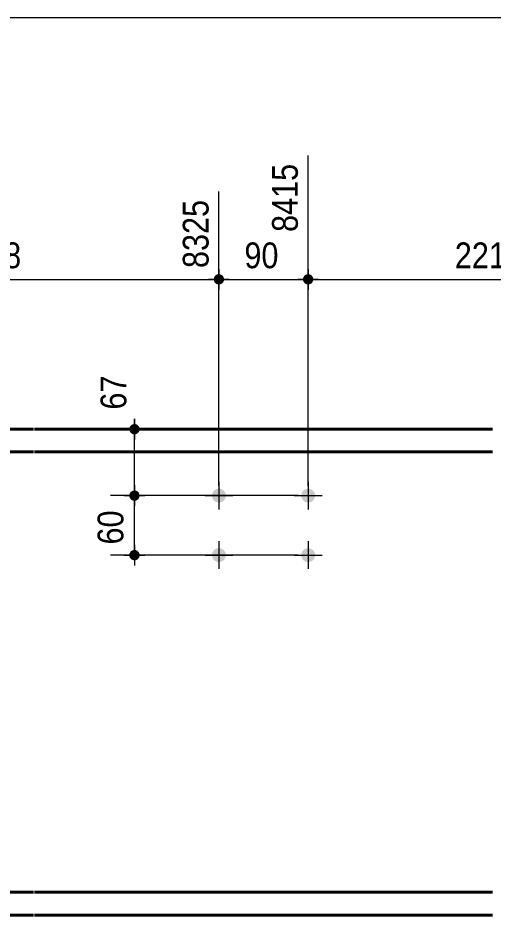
# Model space of a CAD drawing. Header units: millimetres. Extents: x 2 to 584, y 5 to 405.
# Drawn here: x 374.6 to 422.5, y 314.5 to 405 of the extents above; entities that cross this region are included whole.
import ezdxf

# ---------------------------------------------------------------- set-up
doc = ezdxf.new("R2010")
doc.units = ezdxf.units.MM
for name, color, linetype, lineweight in [('Boulon', 7, 'Continuous', 0), ('Cotation', 7, 'Continuous', 0), ('Feuille dessin', 5, 'Continuous', 0), ('Piece', 2, 'Continuous', 0)]:
    doc.layers.add(name, color=color, linetype=linetype, lineweight=lineweight)
doc.styles.add('ARIAL', font='ARIAL.TTF')

# ---------------------------------------------------------------- blocks, each defined once
blk = doc.blocks.new('*A6')
at = {"layer": 'Boulon'}
for points in [[(395.547, 356.792), (395.544, 356.757), (395.54, 356.723), (395.534, 356.689), (395.526, 356.656), (395.517, 356.623), (395.507, 356.59), (395.494, 356.558), (395.48, 356.527), (395.465, 356.496), (395.448, 356.466), (395.429, 356.437), (395.41, 356.409), (395.389, 356.382), (395.366, 356.356), (395.342, 356.331), (395.318, 356.307), (395.292, 356.285), (395.264, 356.264), (395.236, 356.244), (395.207, 356.225), (395.177, 356.209), (395.147, 356.193), (395.115, 356.179), (395.083, 356.167), (395.051, 356.156), (395.018, 356.147), (394.984, 356.139), (394.95, 356.133), (394.916, 356.129), (394.882, 356.127), (394.847, 356.126), (394.813, 356.127), (394.779, 356.129), (394.745, 356.133), (394.711, 356.139), (394.677, 356.147), (394.644, 356.156), (394.612, 356.167), (394.58, 356.179), (394.548, 356.193), (394.517, 356.209), (394.488, 356.225), (394.459, 356.244), (394.43, 356.264), (394.403, 356.285), (394.377, 356.307), (394.352, 356.331), (394.329, 356.356), (394.306, 356.382), (394.285, 356.409), (394.265, 356.437), (394.247, 356.466), (394.23, 356.496), (394.215, 356.527), (394.201, 356.558), (394.188, 356.59), (394.178, 356.623), (394.168, 356.656), (394.161, 356.689), (394.155, 356.723), (394.151, 356.757), (394.148, 356.792), (394.147, 356.826), (394.148, 356.86), (394.151, 356.894), (394.155, 356.929), (394.161, 356.962), (394.168, 356.996), (394.178, 357.029), (394.188, 357.062), (394.201, 357.094), (394.215, 357.125), (394.23, 357.156), (394.247, 357.186), (394.265, 357.215), (394.285, 357.243), (394.306, 357.27), (394.329, 357.296), (394.352, 357.321), (394.377, 357.345), (394.403, 357.367), (394.43, 357.388), (394.459, 357.408), (394.488, 357.426), (394.517, 357.443), (394.548, 357.459), (394.58, 357.473), (394.612, 357.485), (394.644, 357.496), (394.677, 357.505), (394.711, 357.512), (394.745, 357.518), (394.779, 357.522), (394.813, 357.525), (394.847, 357.526), (394.882, 357.525), (394.916, 357.522), (394.95, 357.518), (394.984, 357.512), (395.018, 357.505), (395.051, 357.496), (395.083, 357.485), (395.115, 357.473), (395.147, 357.459), (395.177, 357.443), (395.207, 357.426), (395.236, 357.408), (395.264, 357.388), (395.292, 357.367), (395.318, 357.345), (395.342, 357.321), (395.366, 357.296), (395.389, 357.27), (395.41, 357.243), (395.429, 357.215), (395.448, 357.186), (395.465, 357.156), (395.48, 357.125), (395.494, 357.094), (395.507, 357.062), (395.517, 357.029), (395.526, 356.996), (395.534, 356.962), (395.54, 356.929), (395.544, 356.894), (395.547, 356.86), (395.547, 356.826)], [(395.547, 350.792), (395.544, 350.757), (395.54, 350.723), (395.534, 350.689), (395.526, 350.656), (395.517, 350.623), (395.507, 350.59), (395.494, 350.558), (395.48, 350.527), (395.465, 350.496), (395.448, 350.466), (395.429, 350.437), (395.41, 350.409), (395.389, 350.382), (395.366, 350.356), (395.342, 350.331), (395.318, 350.307), (395.292, 350.285), (395.264, 350.264), (395.236, 350.244), (395.207, 350.225), (395.177, 350.209), (395.147, 350.193), (395.115, 350.179), (395.083, 350.167), (395.051, 350.156), (395.018, 350.147), (394.984, 350.139), (394.95, 350.133), (394.916, 350.129), (394.882, 350.127), (394.847, 350.126), (394.813, 350.127), (394.779, 350.129), (394.745, 350.133), (394.711, 350.139), (394.677, 350.147), (394.644, 350.156), (394.612, 350.167), (394.58, 350.179), (394.548, 350.193), (394.517, 350.209), (394.488, 350.225), (394.459, 350.244), (394.43, 350.264), (394.403, 350.285), (394.377, 350.307), (394.352, 350.331), (394.329, 350.356), (394.306, 350.382), (394.285, 350.409), (394.265, 350.437), (394.247, 350.466), (394.23, 350.496), (394.215, 350.527), (394.201, 350.558), (394.188, 350.59), (394.178, 350.623), (394.168, 350.656), (394.161, 350.689), (394.155, 350.723), (394.151, 350.757), (394.148, 350.792), (394.147, 350.826), (394.148, 350.86), (394.151, 350.894), (394.155, 350.929), (394.161, 350.962), (394.168, 350.996), (394.178, 351.029), (394.188, 351.062), (394.201, 351.094), (394.215, 351.125), (394.23, 351.156), (394.247, 351.186), (394.265, 351.215), (394.285, 351.243), (394.306, 351.27), (394.329, 351.296), (394.352, 351.321), (394.377, 351.345), (394.403, 351.367), (394.43, 351.388), (394.459, 351.408), (394.488, 351.426), (394.517, 351.443), (394.548, 351.459), (394.58, 351.473), (394.612, 351.485), (394.644, 351.496), (394.677, 351.505), (394.711, 351.512), (394.745, 351.518), (394.779, 351.522), (394.813, 351.525), (394.847, 351.526), (394.882, 351.525), (394.916, 351.522), (394.95, 351.518), (394.984, 351.512), (395.018, 351.505), (395.051, 351.496), (395.083, 351.485), (395.115, 351.473), (395.147, 351.459), (395.177, 351.443), (395.207, 351.426), (395.236, 351.408), (395.264, 351.388), (395.292, 351.367), (395.318, 351.345), (395.342, 351.321), (395.366, 351.296), (395.389, 351.27), (395.41, 351.243), (395.429, 351.215), (395.448, 351.186), (395.465, 351.156), (395.48, 351.125), (395.494, 351.094), (395.507, 351.062), (395.517, 351.029), (395.526, 350.996), (395.534, 350.962), (395.54, 350.929), (395.544, 350.894), (395.547, 350.86), (395.547, 350.826)]]:
    blk.add_hatch(color=256, dxfattribs=at).paths.add_polyline_path(points, flags=17)
at = {"layer": 'Boulon', "linetype": 'Continuous', "lineweight": 0}
for p, q in [((394.847, 358.226), (394.847, 355.426)), ((393.447, 356.826), (396.247, 356.826)), ((394.847, 352.226), (394.847, 349.426)), ((393.447, 350.826), (396.247, 350.826))]:
    blk.add_line(p, q, dxfattribs=at)
blk = doc.blocks.new('*A7')
at = {"layer": 'Boulon'}
for points in [[(404.547, 356.792), (404.544, 356.757), (404.54, 356.723), (404.534, 356.689), (404.526, 356.656), (404.517, 356.623), (404.507, 356.59), (404.494, 356.558), (404.48, 356.527), (404.465, 356.496), (404.448, 356.466), (404.429, 356.437), (404.41, 356.409), (404.389, 356.382), (404.366, 356.356), (404.342, 356.331), (404.318, 356.307), (404.292, 356.285), (404.264, 356.264), (404.236, 356.244), (404.207, 356.225), (404.177, 356.209), (404.147, 356.193), (404.115, 356.179), (404.083, 356.167), (404.051, 356.156), (404.018, 356.147), (403.984, 356.139), (403.95, 356.133), (403.916, 356.129), (403.882, 356.127), (403.847, 356.126), (403.813, 356.127), (403.779, 356.129), (403.745, 356.133), (403.711, 356.139), (403.677, 356.147), (403.644, 356.156), (403.612, 356.167), (403.58, 356.179), (403.548, 356.193), (403.517, 356.209), (403.488, 356.225), (403.459, 356.244), (403.43, 356.264), (403.403, 356.285), (403.377, 356.307), (403.352, 356.331), (403.329, 356.356), (403.306, 356.382), (403.285, 356.409), (403.265, 356.437), (403.247, 356.466), (403.23, 356.496), (403.215, 356.527), (403.201, 356.558), (403.188, 356.59), (403.178, 356.623), (403.168, 356.656), (403.161, 356.689), (403.155, 356.723), (403.151, 356.757), (403.148, 356.792), (403.147, 356.826), (403.148, 356.86), (403.151, 356.894), (403.155, 356.929), (403.161, 356.962), (403.168, 356.996), (403.178, 357.029), (403.188, 357.062), (403.201, 357.094), (403.215, 357.125), (403.23, 357.156), (403.247, 357.186), (403.265, 357.215), (403.285, 357.243), (403.306, 357.27), (403.329, 357.296), (403.352, 357.321), (403.377, 357.345), (403.403, 357.367), (403.43, 357.388), (403.459, 357.408), (403.488, 357.426), (403.517, 357.443), (403.548, 357.459), (403.58, 357.473), (403.612, 357.485), (403.644, 357.496), (403.677, 357.505), (403.711, 357.512), (403.745, 357.518), (403.779, 357.522), (403.813, 357.525), (403.847, 357.526), (403.882, 357.525), (403.916, 357.522), (403.95, 357.518), (403.984, 357.512), (404.018, 357.505), (404.051, 357.496), (404.083, 357.485), (404.115, 357.473), (404.147, 357.459), (404.177, 357.443), (404.207, 357.426), (404.236, 357.408), (404.264, 357.388), (404.292, 357.367), (404.318, 357.345), (404.342, 357.321), (404.366, 357.296), (404.389, 357.27), (404.41, 357.243), (404.429, 357.215), (404.448, 357.186), (404.465, 357.156), (404.48, 357.125), (404.494, 357.094), (404.507, 357.062), (404.517, 357.029), (404.526, 356.996), (404.534, 356.962), (404.54, 356.929), (404.544, 356.894), (404.547, 356.86), (404.547, 356.826)], [(404.547, 350.792), (404.544, 350.757), (404.54, 350.723), (404.534, 350.689), (404.526, 350.656), (404.517, 350.623), (404.507, 350.59), (404.494, 350.558), (404.48, 350.527), (404.465, 350.496), (404.448, 350.466), (404.429, 350.437), (404.41, 350.409), (404.389, 350.382), (404.366, 350.356), (404.342, 350.331), (404.318, 350.307), (404.292, 350.285), (404.264, 350.264), (404.236, 350.244), (404.207, 350.225), (404.177, 350.209), (404.147, 350.193), (404.115, 350.179), (404.083, 350.167), (404.051, 350.156), (404.018, 350.147), (403.984, 350.139), (403.95, 350.133), (403.916, 350.129), (403.882, 350.127), (403.847, 350.126), (403.813, 350.127), (403.779, 350.129), (403.745, 350.133), (403.711, 350.139), (403.677, 350.147), (403.644, 350.156), (403.612, 350.167), (403.58, 350.179), (403.548, 350.193), (403.517, 350.209), (403.488, 350.225), (403.459, 350.244), (403.43, 350.264), (403.403, 350.285), (403.377, 350.307), (403.352, 350.331), (403.329, 350.356), (403.306, 350.382), (403.285, 350.409), (403.265, 350.437), (403.247, 350.466), (403.23, 350.496), (403.215, 350.527), (403.201, 350.558), (403.188, 350.59), (403.178, 350.623), (403.168, 350.656), (403.161, 350.689), (403.155, 350.723), (403.151, 350.757), (403.148, 350.792), (403.147, 350.826), (403.148, 350.86), (403.151, 350.894), (403.155, 350.929), (403.161, 350.962), (403.168, 350.996), (403.178, 351.029), (403.188, 351.062), (403.201, 351.094), (403.215, 351.125), (403.23, 351.156), (403.247, 351.186), (403.265, 351.215), (403.285, 351.243), (403.306, 351.27), (403.329, 351.296), (403.352, 351.321), (403.377, 351.345), (403.403, 351.367), (403.43, 351.388), (403.459, 351.408), (403.488, 351.426), (403.517, 351.443), (403.548, 351.459), (403.58, 351.473), (403.612, 351.485), (403.644, 351.496), (403.677, 351.505), (403.711, 351.512), (403.745, 351.518), (403.779, 351.522), (403.813, 351.525), (403.847, 351.526), (403.882, 351.525), (403.916, 351.522), (403.95, 351.518), (403.984, 351.512), (404.018, 351.505), (404.051, 351.496), (404.083, 351.485), (404.115, 351.473), (404.147, 351.459), (404.177, 351.443), (404.207, 351.426), (404.236, 351.408), (404.264, 351.388), (404.292, 351.367), (404.318, 351.345), (404.342, 351.321), (404.366, 351.296), (404.389, 351.27), (404.41, 351.243), (404.429, 351.215), (404.448, 351.186), (404.465, 351.156), (404.48, 351.125), (404.494, 351.094), (404.507, 351.062), (404.517, 351.029), (404.526, 350.996), (404.534, 350.962), (404.54, 350.929), (404.544, 350.894), (404.547, 350.86), (404.547, 350.826)]]:
    blk.add_hatch(color=256, dxfattribs=at).paths.add_polyline_path(points, flags=17)
at = {"layer": 'Boulon', "linetype": 'Continuous', "lineweight": 0}
for p, q in [((403.847, 358.226), (403.847, 355.426)), ((402.447, 356.826), (405.247, 356.826)), ((403.847, 352.226), (403.847, 349.426)), ((402.447, 350.826), (405.247, 350.826))]:
    blk.add_line(p, q, dxfattribs=at)
blk = doc.blocks.new('*A19')
at = {"layer": 'Piece', "color": 2, "linetype": 'Continuous', "lineweight": 40}
for p, q in [((322.750487, 363.525811), (376.150487, 363.525811)), ((376.250487, 363.525811), (422.444418, 363.525811)), ((376.150487, 361.225811), (322.750487, 361.225811)), ((422.444418, 361.225811), (376.250487, 361.225811)), ((376.150487, 316.825811), (322.750487, 316.825811)), ((422.444418, 316.825811), (376.250487, 316.825811)), ((322.750487, 314.525811), (376.150487, 314.525811)), ((376.250487, 314.525811), (422.444418, 314.525811))]:
    blk.add_line(p, q, dxfattribs=at)
blk = doc.blocks.new('*A63')
at = {"layer": 'Feuille dessin', "linetype": 'Continuous', "lineweight": 0}
blk.add_line((579, 405), (5, 405), dxfattribs=at)
blk = doc.blocks.new('*A73')
at = {"layer": 'Cotation'}
for points in [[(348.925, 378.119), (348.9, 378.12), (348.874, 378.124), (348.849, 378.128), (348.824, 378.133), (348.8, 378.14), (348.775, 378.148), (348.751, 378.157), (348.728, 378.168), (348.705, 378.179), (348.683, 378.192), (348.662, 378.206), (348.641, 378.22), (348.621, 378.236), (348.601, 378.253), (348.583, 378.27), (348.565, 378.289), (348.549, 378.308), (348.533, 378.328), (348.518, 378.349), (348.504, 378.371), (348.492, 378.393), (348.48, 378.416), (348.47, 378.439), (348.461, 378.463), (348.453, 378.487), (348.446, 378.512), (348.44, 378.536), (348.436, 378.562), (348.433, 378.587), (348.431, 378.612), (348.43, 378.638), (348.431, 378.663), (348.433, 378.689), (348.436, 378.714), (348.44, 378.739), (348.446, 378.764), (348.453, 378.789), (348.461, 378.813), (348.47, 378.837), (348.48, 378.86), (348.492, 378.883), (348.504, 378.905), (348.518, 378.927), (348.533, 378.948), (348.549, 378.968), (348.565, 378.987), (348.583, 379.006), (348.601, 379.023), (348.621, 379.04), (348.641, 379.056), (348.662, 379.07), (348.683, 379.084), (348.705, 379.097), (348.728, 379.108), (348.751, 379.118), (348.775, 379.128), (348.8, 379.136), (348.824, 379.142), (348.849, 379.148), (348.874, 379.152), (348.9, 379.155), (348.925, 379.157), (348.95, 379.158), (348.976, 379.157), (349.001, 379.155), (349.027, 379.152), (349.052, 379.148), (349.077, 379.142), (349.101, 379.136), (349.126, 379.128), (349.149, 379.118), (349.173, 379.108), (349.196, 379.097), (349.218, 379.084), (349.239, 379.07), (349.26, 379.056), (349.28, 379.04), (349.3, 379.023), (349.318, 379.006), (349.336, 378.987), (349.352, 378.968), (349.368, 378.948), (349.383, 378.927), (349.397, 378.905), (349.409, 378.883), (349.421, 378.86), (349.431, 378.837), (349.44, 378.813), (349.448, 378.789), (349.455, 378.764), (349.46, 378.739), (349.465, 378.714), (349.468, 378.689), (349.47, 378.663), (349.47, 378.638), (349.47, 378.612), (349.468, 378.587), (349.465, 378.562), (349.46, 378.536), (349.455, 378.512), (349.448, 378.487), (349.44, 378.463), (349.431, 378.439), (349.421, 378.416), (349.409, 378.393), (349.397, 378.371), (349.383, 378.349), (349.368, 378.328), (349.352, 378.308), (349.336, 378.289), (349.318, 378.27), (349.3, 378.253), (349.28, 378.236), (349.26, 378.22), (349.239, 378.206), (349.218, 378.192), (349.196, 378.179), (349.173, 378.168), (349.149, 378.157), (349.126, 378.148), (349.101, 378.14), (349.077, 378.133), (349.052, 378.128), (349.027, 378.124), (349.001, 378.12), (348.976, 378.119), (348.95, 378.118)], [(394.822, 378.119), (394.796, 378.12), (394.771, 378.124), (394.746, 378.128), (394.721, 378.133), (394.697, 378.14), (394.672, 378.148), (394.648, 378.157), (394.625, 378.168), (394.602, 378.179), (394.58, 378.192), (394.559, 378.206), (394.538, 378.22), (394.518, 378.236), (394.498, 378.253), (394.48, 378.27), (394.462, 378.289), (394.445, 378.308), (394.43, 378.328), (394.415, 378.349), (394.401, 378.371), (394.389, 378.393), (394.377, 378.416), (394.367, 378.439), (394.358, 378.463), (394.35, 378.487), (394.343, 378.512), (394.337, 378.536), (394.333, 378.562), (394.33, 378.587), (394.328, 378.612), (394.327, 378.638), (394.328, 378.663), (394.33, 378.689), (394.333, 378.714), (394.337, 378.739), (394.343, 378.764), (394.35, 378.789), (394.358, 378.813), (394.367, 378.837), (394.377, 378.86), (394.389, 378.883), (394.401, 378.905), (394.415, 378.927), (394.43, 378.948), (394.445, 378.968), (394.462, 378.987), (394.48, 379.006), (394.498, 379.023), (394.518, 379.04), (394.538, 379.056), (394.559, 379.07), (394.58, 379.084), (394.602, 379.097), (394.625, 379.108), (394.648, 379.118), (394.672, 379.128), (394.697, 379.136), (394.721, 379.142), (394.746, 379.148), (394.771, 379.152), (394.796, 379.155), (394.822, 379.157), (394.847, 379.158), (394.873, 379.157), (394.898, 379.155), (394.924, 379.152), (394.949, 379.148), (394.974, 379.142), (394.998, 379.136), (395.023, 379.128), (395.046, 379.118), (395.07, 379.108), (395.093, 379.097), (395.115, 379.084), (395.136, 379.07), (395.157, 379.056), (395.177, 379.04), (395.197, 379.023), (395.215, 379.006), (395.233, 378.987), (395.249, 378.968), (395.265, 378.948), (395.28, 378.927), (395.293, 378.905), (395.306, 378.883), (395.318, 378.86), (395.328, 378.837), (395.337, 378.813), (395.345, 378.789), (395.352, 378.764), (395.357, 378.739), (395.362, 378.714), (395.365, 378.689), (395.367, 378.663), (395.367, 378.638), (395.367, 378.612), (395.365, 378.587), (395.362, 378.562), (395.357, 378.536), (395.352, 378.512), (395.345, 378.487), (395.337, 378.463), (395.328, 378.439), (395.318, 378.416), (395.306, 378.393), (395.293, 378.371), (395.28, 378.349), (395.265, 378.328), (395.249, 378.308), (395.233, 378.289), (395.215, 378.27), (395.197, 378.253), (395.177, 378.236), (395.157, 378.22), (395.136, 378.206), (395.115, 378.192), (395.093, 378.179), (395.07, 378.168), (395.046, 378.157), (395.023, 378.148), (394.998, 378.14), (394.974, 378.133), (394.949, 378.128), (394.924, 378.124), (394.898, 378.12), (394.873, 378.119), (394.847, 378.118)]]:
    blk.add_hatch(color=256, dxfattribs=at).paths.add_polyline_path(points, flags=17)
at = {"layer": 'Cotation', "linetype": 'Continuous', "lineweight": 0}
for p, q in [((348.95, 362.066), (348.95, 387.492)), ((394.847, 357.826), (394.847, 387.492)), ((348.95, 379.678), (348.95, 377.598)), ((394.847, 379.678), (394.847, 377.598)), ((349.99, 378.638), (347.91, 378.638)), ((348.95, 378.638), (347.91, 378.638)), ((348.95, 378.638), (394.847, 378.638)), ((395.887, 378.638), (393.807, 378.638)), ((394.847, 378.638), (395.887, 378.638))]:
    blk.add_line(p, q, dxfattribs=at)
at = {"layer": 'Cotation'}
for p in [(348.95, 378.638), (394.847, 378.638)]:
    blk.add_point(p, dxfattribs=at)
at = {"layer": 'Cotation', "style": 'ARIAL', "width": 0.85}
blk.add_text('8325', height=2.6, rotation=90.00021, dxfattribs=at).set_placement((393.807, 379.778))
blk.add_text('1098', height=2.6, dxfattribs=at).set_placement((368.042, 379.758))
blk = doc.blocks.new('*A74')
at = {"layer": 'Cotation'}
for points in [[(394.822, 378.119), (394.796, 378.12), (394.771, 378.124), (394.746, 378.128), (394.721, 378.133), (394.697, 378.14), (394.672, 378.148), (394.648, 378.157), (394.625, 378.168), (394.602, 378.179), (394.58, 378.192), (394.559, 378.206), (394.538, 378.22), (394.518, 378.236), (394.498, 378.253), (394.48, 378.27), (394.462, 378.289), (394.445, 378.308), (394.43, 378.328), (394.415, 378.349), (394.401, 378.371), (394.389, 378.393), (394.377, 378.416), (394.367, 378.439), (394.358, 378.463), (394.35, 378.487), (394.343, 378.512), (394.337, 378.536), (394.333, 378.562), (394.33, 378.587), (394.328, 378.612), (394.327, 378.638), (394.328, 378.663), (394.33, 378.689), (394.333, 378.714), (394.337, 378.739), (394.343, 378.764), (394.35, 378.789), (394.358, 378.813), (394.367, 378.837), (394.377, 378.86), (394.389, 378.883), (394.401, 378.905), (394.415, 378.927), (394.43, 378.948), (394.445, 378.968), (394.462, 378.987), (394.48, 379.006), (394.498, 379.023), (394.518, 379.04), (394.538, 379.056), (394.559, 379.07), (394.58, 379.084), (394.602, 379.097), (394.625, 379.108), (394.648, 379.118), (394.672, 379.128), (394.697, 379.136), (394.721, 379.142), (394.746, 379.148), (394.771, 379.152), (394.796, 379.155), (394.822, 379.157), (394.847, 379.158), (394.873, 379.157), (394.898, 379.155), (394.924, 379.152), (394.949, 379.148), (394.974, 379.142), (394.998, 379.136), (395.023, 379.128), (395.046, 379.118), (395.07, 379.108), (395.093, 379.097), (395.115, 379.084), (395.136, 379.07), (395.157, 379.056), (395.177, 379.04), (395.197, 379.023), (395.215, 379.006), (395.233, 378.987), (395.249, 378.968), (395.265, 378.948), (395.28, 378.927), (395.293, 378.905), (395.306, 378.883), (395.318, 378.86), (395.328, 378.837), (395.337, 378.813), (395.345, 378.789), (395.352, 378.764), (395.357, 378.739), (395.362, 378.714), (395.365, 378.689), (395.367, 378.663), (395.367, 378.638), (395.367, 378.612), (395.365, 378.587), (395.362, 378.562), (395.357, 378.536), (395.352, 378.512), (395.345, 378.487), (395.337, 378.463), (395.328, 378.439), (395.318, 378.416), (395.306, 378.393), (395.293, 378.371), (395.28, 378.349), (395.265, 378.328), (395.249, 378.308), (395.233, 378.289), (395.215, 378.27), (395.197, 378.253), (395.177, 378.236), (395.157, 378.22), (395.136, 378.206), (395.115, 378.192), (395.093, 378.179), (395.07, 378.168), (395.046, 378.157), (395.023, 378.148), (394.998, 378.14), (394.974, 378.133), (394.949, 378.128), (394.924, 378.124), (394.898, 378.12), (394.873, 378.119), (394.847, 378.118)], [(403.822, 378.119), (403.796, 378.12), (403.771, 378.124), (403.746, 378.128), (403.721, 378.133), (403.697, 378.14), (403.672, 378.148), (403.648, 378.157), (403.625, 378.168), (403.602, 378.179), (403.58, 378.192), (403.559, 378.206), (403.538, 378.22), (403.518, 378.236), (403.498, 378.253), (403.48, 378.27), (403.462, 378.289), (403.445, 378.308), (403.43, 378.328), (403.415, 378.349), (403.401, 378.371), (403.389, 378.393), (403.377, 378.416), (403.367, 378.439), (403.358, 378.463), (403.35, 378.487), (403.343, 378.512), (403.337, 378.536), (403.333, 378.562), (403.33, 378.587), (403.328, 378.612), (403.327, 378.638), (403.328, 378.663), (403.33, 378.689), (403.333, 378.714), (403.337, 378.739), (403.343, 378.764), (403.35, 378.789), (403.358, 378.813), (403.367, 378.837), (403.377, 378.86), (403.389, 378.883), (403.401, 378.905), (403.415, 378.927), (403.43, 378.948), (403.445, 378.968), (403.462, 378.987), (403.48, 379.006), (403.498, 379.023), (403.518, 379.04), (403.538, 379.056), (403.559, 379.07), (403.58, 379.084), (403.602, 379.097), (403.625, 379.108), (403.648, 379.118), (403.672, 379.128), (403.697, 379.136), (403.721, 379.142), (403.746, 379.148), (403.771, 379.152), (403.796, 379.155), (403.822, 379.157), (403.847, 379.158), (403.873, 379.157), (403.898, 379.155), (403.924, 379.152), (403.949, 379.148), (403.974, 379.142), (403.998, 379.136), (404.023, 379.128), (404.046, 379.118), (404.07, 379.108), (404.093, 379.097), (404.115, 379.084), (404.136, 379.07), (404.157, 379.056), (404.177, 379.04), (404.197, 379.023), (404.215, 379.006), (404.233, 378.987), (404.249, 378.968), (404.265, 378.948), (404.28, 378.927), (404.293, 378.905), (404.306, 378.883), (404.318, 378.86), (404.328, 378.837), (404.337, 378.813), (404.345, 378.789), (404.352, 378.764), (404.357, 378.739), (404.362, 378.714), (404.365, 378.689), (404.367, 378.663), (404.367, 378.638), (404.367, 378.612), (404.365, 378.587), (404.362, 378.562), (404.357, 378.536), (404.352, 378.512), (404.345, 378.487), (404.337, 378.463), (404.328, 378.439), (404.318, 378.416), (404.306, 378.393), (404.293, 378.371), (404.28, 378.349), (404.265, 378.328), (404.249, 378.308), (404.233, 378.289), (404.215, 378.27), (404.197, 378.253), (404.177, 378.236), (404.157, 378.22), (404.136, 378.206), (404.115, 378.192), (404.093, 378.179), (404.07, 378.168), (404.046, 378.157), (404.023, 378.148), (403.998, 378.14), (403.974, 378.133), (403.949, 378.128), (403.924, 378.124), (403.898, 378.12), (403.873, 378.119), (403.847, 378.118)]]:
    blk.add_hatch(color=256, dxfattribs=at).paths.add_polyline_path(points, flags=17)
at = {"layer": 'Cotation', "linetype": 'Continuous', "lineweight": 0}
for p, q in [((403.847, 357.826), (403.847, 391.132)), ((394.847, 357.826), (394.847, 387.492)), ((394.847, 379.678), (394.847, 377.598)), ((403.847, 379.678), (403.847, 377.598)), ((395.887, 378.638), (393.807, 378.638)), ((394.847, 378.638), (393.807, 378.638)), ((394.847, 378.638), (403.847, 378.638)), ((404.887, 378.638), (402.807, 378.638)), ((403.847, 378.638), (404.887, 378.638))]:
    blk.add_line(p, q, dxfattribs=at)
at = {"layer": 'Cotation'}
for p in [(394.847, 378.638), (403.847, 378.638)]:
    blk.add_point(p, dxfattribs=at)
at = {"layer": 'Cotation', "style": 'ARIAL', "width": 0.85}
blk.add_text('8415', height=2.6, rotation=90.00021, dxfattribs=at).set_placement((402.807, 383.418))
blk.add_text('90', height=2.6, dxfattribs=at).set_placement((397.419, 379.758))
blk = doc.blocks.new('*A75')
at = {"layer": 'Cotation'}
for points in [[(403.822, 378.119), (403.796, 378.12), (403.771, 378.124), (403.746, 378.128), (403.721, 378.133), (403.697, 378.14), (403.672, 378.148), (403.648, 378.157), (403.625, 378.168), (403.602, 378.179), (403.58, 378.192), (403.559, 378.206), (403.538, 378.22), (403.518, 378.236), (403.498, 378.253), (403.48, 378.27), (403.462, 378.289), (403.445, 378.308), (403.43, 378.328), (403.415, 378.349), (403.401, 378.371), (403.389, 378.393), (403.377, 378.416), (403.367, 378.439), (403.358, 378.463), (403.35, 378.487), (403.343, 378.512), (403.337, 378.536), (403.333, 378.562), (403.33, 378.587), (403.328, 378.612), (403.327, 378.638), (403.328, 378.663), (403.33, 378.689), (403.333, 378.714), (403.337, 378.739), (403.343, 378.764), (403.35, 378.789), (403.358, 378.813), (403.367, 378.837), (403.377, 378.86), (403.389, 378.883), (403.401, 378.905), (403.415, 378.927), (403.43, 378.948), (403.445, 378.968), (403.462, 378.987), (403.48, 379.006), (403.498, 379.023), (403.518, 379.04), (403.538, 379.056), (403.559, 379.07), (403.58, 379.084), (403.602, 379.097), (403.625, 379.108), (403.648, 379.118), (403.672, 379.128), (403.697, 379.136), (403.721, 379.142), (403.746, 379.148), (403.771, 379.152), (403.796, 379.155), (403.822, 379.157), (403.847, 379.158), (403.873, 379.157), (403.898, 379.155), (403.924, 379.152), (403.949, 379.148), (403.974, 379.142), (403.998, 379.136), (404.023, 379.128), (404.046, 379.118), (404.07, 379.108), (404.093, 379.097), (404.115, 379.084), (404.136, 379.07), (404.157, 379.056), (404.177, 379.04), (404.197, 379.023), (404.215, 379.006), (404.233, 378.987), (404.249, 378.968), (404.265, 378.948), (404.28, 378.927), (404.293, 378.905), (404.306, 378.883), (404.318, 378.86), (404.328, 378.837), (404.337, 378.813), (404.345, 378.789), (404.352, 378.764), (404.357, 378.739), (404.362, 378.714), (404.365, 378.689), (404.367, 378.663), (404.367, 378.638), (404.367, 378.612), (404.365, 378.587), (404.362, 378.562), (404.357, 378.536), (404.352, 378.512), (404.345, 378.487), (404.337, 378.463), (404.328, 378.439), (404.318, 378.416), (404.306, 378.393), (404.293, 378.371), (404.28, 378.349), (404.265, 378.328), (404.249, 378.308), (404.233, 378.289), (404.215, 378.27), (404.197, 378.253), (404.177, 378.236), (404.157, 378.22), (404.136, 378.206), (404.115, 378.192), (404.093, 378.179), (404.07, 378.168), (404.046, 378.157), (404.023, 378.148), (403.998, 378.14), (403.974, 378.133), (403.949, 378.128), (403.924, 378.124), (403.898, 378.12), (403.873, 378.119), (403.847, 378.118)], [(441.116, 378.119), (441.09, 378.12), (441.065, 378.124), (441.04, 378.128), (441.015, 378.133), (440.99, 378.14), (440.966, 378.148), (440.942, 378.157), (440.919, 378.168), (440.896, 378.179), (440.874, 378.192), (440.852, 378.206), (440.832, 378.22), (440.811, 378.236), (440.792, 378.253), (440.774, 378.27), (440.756, 378.289), (440.739, 378.308), (440.724, 378.328), (440.709, 378.349), (440.695, 378.371), (440.683, 378.393), (440.671, 378.416), (440.661, 378.439), (440.652, 378.463), (440.644, 378.487), (440.637, 378.512), (440.631, 378.536), (440.627, 378.562), (440.624, 378.587), (440.622, 378.612), (440.621, 378.638), (440.622, 378.663), (440.624, 378.689), (440.627, 378.714), (440.631, 378.739), (440.637, 378.764), (440.644, 378.789), (440.652, 378.813), (440.661, 378.837), (440.671, 378.86), (440.683, 378.883), (440.695, 378.905), (440.709, 378.927), (440.724, 378.948), (440.739, 378.968), (440.756, 378.987), (440.774, 379.006), (440.792, 379.023), (440.811, 379.04), (440.832, 379.056), (440.852, 379.07), (440.874, 379.084), (440.896, 379.097), (440.919, 379.108), (440.942, 379.118), (440.966, 379.128), (440.99, 379.136), (441.015, 379.142), (441.04, 379.148), (441.065, 379.152), (441.09, 379.155), (441.116, 379.157), (441.141, 379.158), (441.167, 379.157), (441.192, 379.155), (441.218, 379.152), (441.243, 379.148), (441.268, 379.142), (441.292, 379.136), (441.317, 379.128), (441.34, 379.118), (441.364, 379.108), (441.387, 379.097), (441.409, 379.084), (441.43, 379.07), (441.451, 379.056), (441.471, 379.04), (441.491, 379.023), (441.509, 379.006), (441.527, 378.987), (441.543, 378.968), (441.559, 378.948), (441.574, 378.927), (441.587, 378.905), (441.6, 378.883), (441.611, 378.86), (441.622, 378.837), (441.631, 378.813), (441.639, 378.789), (441.646, 378.764), (441.651, 378.739), (441.656, 378.714), (441.659, 378.689), (441.661, 378.663), (441.661, 378.638), (441.661, 378.612), (441.659, 378.587), (441.656, 378.562), (441.651, 378.536), (441.646, 378.512), (441.639, 378.487), (441.631, 378.463), (441.622, 378.439), (441.611, 378.416), (441.6, 378.393), (441.587, 378.371), (441.574, 378.349), (441.559, 378.328), (441.543, 378.308), (441.527, 378.289), (441.509, 378.27), (441.491, 378.253), (441.471, 378.236), (441.451, 378.22), (441.43, 378.206), (441.409, 378.192), (441.387, 378.179), (441.364, 378.168), (441.34, 378.157), (441.317, 378.148), (441.292, 378.14), (441.268, 378.133), (441.243, 378.128), (441.218, 378.124), (441.192, 378.12), (441.167, 378.119), (441.141, 378.118)]]:
    blk.add_hatch(color=256, dxfattribs=at).paths.add_polyline_path(points, flags=17)
at = {"layer": 'Cotation', "linetype": 'Continuous', "lineweight": 0}
for p, q in [((403.847, 357.826), (403.847, 391.132)), ((441.141, 357.826), (441.141, 389.42)), ((403.847, 379.678), (403.847, 377.598)), ((441.141, 379.678), (441.141, 377.598)), ((404.887, 378.638), (402.807, 378.638)), ((403.847, 378.638), (402.807, 378.638)), ((403.847, 378.638), (441.141, 378.638)), ((442.181, 378.638), (440.101, 378.638)), ((441.141, 378.638), (442.181, 378.638))]:
    blk.add_line(p, q, dxfattribs=at)
at = {"layer": 'Cotation'}
for p in [(403.847, 378.638), (441.141, 378.638)]:
    blk.add_point(p, dxfattribs=at)
at = {"layer": 'Cotation', "style": 'ARIAL', "width": 0.85}
blk.add_text('10625', height=2.6, rotation=90.00021, dxfattribs=at).set_placement((440.101, 379.778))
blk.add_text('2210', height=2.6, dxfattribs=at).set_placement((418.638, 379.758))
blk = doc.blocks.new('*A81')
at = {"layer": 'Cotation'}
for points in [[(386.307, 356.306), (386.282, 356.308), (386.256, 356.311), (386.231, 356.316), (386.206, 356.321), (386.182, 356.328), (386.157, 356.336), (386.134, 356.345), (386.11, 356.356), (386.088, 356.367), (386.065, 356.38), (386.044, 356.394), (386.023, 356.408), (386.003, 356.424), (385.983, 356.441), (385.965, 356.458), (385.947, 356.477), (385.931, 356.496), (385.915, 356.516), (385.9, 356.537), (385.887, 356.559), (385.874, 356.581), (385.863, 356.604), (385.852, 356.627), (385.843, 356.651), (385.835, 356.675), (385.828, 356.7), (385.823, 356.724), (385.818, 356.75), (385.815, 356.775), (385.813, 356.8), (385.813, 356.826), (385.813, 356.851), (385.815, 356.877), (385.818, 356.902), (385.823, 356.927), (385.828, 356.952), (385.835, 356.977), (385.843, 357.001), (385.852, 357.025), (385.863, 357.048), (385.874, 357.071), (385.887, 357.093), (385.9, 357.115), (385.915, 357.136), (385.931, 357.156), (385.947, 357.175), (385.965, 357.194), (385.983, 357.211), (386.003, 357.228), (386.023, 357.244), (386.044, 357.258), (386.065, 357.272), (386.088, 357.284), (386.11, 357.296), (386.134, 357.306), (386.157, 357.315), (386.182, 357.323), (386.206, 357.33), (386.231, 357.336), (386.256, 357.34), (386.282, 357.343), (386.307, 357.345), (386.333, 357.346), (386.358, 357.345), (386.384, 357.343), (386.409, 357.34), (386.434, 357.336), (386.459, 357.33), (386.484, 357.323), (386.508, 357.315), (386.532, 357.306), (386.555, 357.296), (386.578, 357.284), (386.6, 357.272), (386.622, 357.258), (386.642, 357.244), (386.663, 357.228), (386.682, 357.211), (386.7, 357.194), (386.718, 357.175), (386.735, 357.156), (386.75, 357.136), (386.765, 357.115), (386.779, 357.093), (386.791, 357.071), (386.803, 357.048), (386.813, 357.025), (386.822, 357.001), (386.83, 356.977), (386.837, 356.952), (386.843, 356.927), (386.847, 356.902), (386.85, 356.877), (386.852, 356.851), (386.853, 356.826), (386.852, 356.8), (386.85, 356.775), (386.847, 356.75), (386.843, 356.724), (386.837, 356.7), (386.83, 356.675), (386.822, 356.651), (386.813, 356.627), (386.803, 356.604), (386.791, 356.581), (386.779, 356.559), (386.765, 356.537), (386.75, 356.516), (386.735, 356.496), (386.718, 356.477), (386.7, 356.458), (386.682, 356.441), (386.663, 356.424), (386.642, 356.408), (386.622, 356.394), (386.6, 356.38), (386.578, 356.367), (386.555, 356.356), (386.532, 356.345), (386.508, 356.336), (386.484, 356.328), (386.459, 356.321), (386.434, 356.316), (386.409, 356.311), (386.384, 356.308), (386.358, 356.306), (386.333, 356.306)], [(386.307, 350.306), (386.282, 350.308), (386.256, 350.311), (386.231, 350.316), (386.206, 350.321), (386.182, 350.328), (386.157, 350.336), (386.134, 350.345), (386.11, 350.356), (386.088, 350.367), (386.065, 350.38), (386.044, 350.394), (386.023, 350.408), (386.003, 350.424), (385.983, 350.441), (385.965, 350.458), (385.947, 350.477), (385.931, 350.496), (385.915, 350.516), (385.9, 350.537), (385.887, 350.559), (385.874, 350.581), (385.863, 350.604), (385.852, 350.627), (385.843, 350.651), (385.835, 350.675), (385.828, 350.7), (385.823, 350.724), (385.818, 350.75), (385.815, 350.775), (385.813, 350.8), (385.813, 350.826), (385.813, 350.851), (385.815, 350.877), (385.818, 350.902), (385.823, 350.927), (385.828, 350.952), (385.835, 350.977), (385.843, 351.001), (385.852, 351.025), (385.863, 351.048), (385.874, 351.071), (385.887, 351.093), (385.9, 351.115), (385.915, 351.136), (385.931, 351.156), (385.947, 351.175), (385.965, 351.194), (385.983, 351.211), (386.003, 351.228), (386.023, 351.244), (386.044, 351.258), (386.065, 351.272), (386.088, 351.284), (386.11, 351.296), (386.134, 351.306), (386.157, 351.315), (386.182, 351.323), (386.206, 351.33), (386.231, 351.336), (386.256, 351.34), (386.282, 351.343), (386.307, 351.345), (386.333, 351.346), (386.358, 351.345), (386.384, 351.343), (386.409, 351.34), (386.434, 351.336), (386.459, 351.33), (386.484, 351.323), (386.508, 351.315), (386.532, 351.306), (386.555, 351.296), (386.578, 351.284), (386.6, 351.272), (386.622, 351.258), (386.642, 351.244), (386.663, 351.228), (386.682, 351.211), (386.7, 351.194), (386.718, 351.175), (386.735, 351.156), (386.75, 351.136), (386.765, 351.115), (386.779, 351.093), (386.791, 351.071), (386.803, 351.048), (386.813, 351.025), (386.822, 351.001), (386.83, 350.977), (386.837, 350.952), (386.843, 350.927), (386.847, 350.902), (386.85, 350.877), (386.852, 350.851), (386.853, 350.826), (386.852, 350.8), (386.85, 350.775), (386.847, 350.75), (386.843, 350.724), (386.837, 350.7), (386.83, 350.675), (386.822, 350.651), (386.813, 350.627), (386.803, 350.604), (386.791, 350.581), (386.779, 350.559), (386.765, 350.537), (386.75, 350.516), (386.735, 350.496), (386.718, 350.477), (386.7, 350.458), (386.682, 350.441), (386.663, 350.424), (386.642, 350.408), (386.622, 350.394), (386.6, 350.38), (386.578, 350.367), (386.555, 350.356), (386.532, 350.345), (386.508, 350.336), (386.484, 350.328), (386.459, 350.321), (386.434, 350.316), (386.409, 350.311), (386.384, 350.308), (386.358, 350.306), (386.333, 350.306)]]:
    blk.add_hatch(color=256, dxfattribs=at).paths.add_polyline_path(points, flags=17)
at = {"layer": 'Cotation', "linetype": 'Continuous', "lineweight": 0}
for p, q in [((386.333, 357.866), (386.333, 355.786)), ((386.333, 356.826), (386.333, 357.866)), ((402.847, 356.826), (383.913, 356.826)), ((385.293, 356.826), (387.373, 356.826)), ((386.333, 350.826), (386.333, 356.826)), ((386.333, 351.866), (386.333, 349.786)), ((402.847, 350.826), (383.913, 350.826)), ((385.293, 350.826), (387.373, 350.826)), ((386.333, 350.826), (386.333, 349.786))]:
    blk.add_line(p, q, dxfattribs=at)
at = {"layer": 'Cotation'}
for p in [(386.333, 356.826), (386.333, 350.826)]:
    blk.add_point(p, dxfattribs=at)
at = {"layer": 'Cotation', "style": 'ARIAL', "width": 0.85}
blk.add_text('60', height=2.6, rotation=90.00021, dxfattribs=at).set_placement((385.213, 351.897))
blk = doc.blocks.new('*A82')
at = {"layer": 'Cotation'}
for points in [[(386.307, 363.006), (386.282, 363.008), (386.256, 363.011), (386.231, 363.016), (386.206, 363.021), (386.182, 363.028), (386.157, 363.036), (386.134, 363.045), (386.11, 363.056), (386.088, 363.067), (386.065, 363.08), (386.044, 363.093), (386.023, 363.108), (386.003, 363.124), (385.983, 363.141), (385.965, 363.158), (385.947, 363.177), (385.931, 363.196), (385.915, 363.216), (385.9, 363.237), (385.887, 363.258), (385.874, 363.281), (385.863, 363.303), (385.852, 363.327), (385.843, 363.351), (385.835, 363.375), (385.828, 363.399), (385.823, 363.424), (385.818, 363.45), (385.815, 363.475), (385.813, 363.5), (385.813, 363.526), (385.813, 363.551), (385.815, 363.577), (385.818, 363.602), (385.823, 363.627), (385.828, 363.652), (385.835, 363.677), (385.843, 363.701), (385.852, 363.725), (385.863, 363.748), (385.874, 363.771), (385.887, 363.793), (385.9, 363.815), (385.915, 363.836), (385.931, 363.856), (385.947, 363.875), (385.965, 363.894), (385.983, 363.911), (386.003, 363.928), (386.023, 363.943), (386.044, 363.958), (386.065, 363.972), (386.088, 363.984), (386.11, 363.996), (386.134, 364.006), (386.157, 364.015), (386.182, 364.023), (386.206, 364.03), (386.231, 364.036), (386.256, 364.04), (386.282, 364.043), (386.307, 364.045), (386.333, 364.046), (386.358, 364.045), (386.384, 364.043), (386.409, 364.04), (386.434, 364.036), (386.459, 364.03), (386.484, 364.023), (386.508, 364.015), (386.532, 364.006), (386.555, 363.996), (386.578, 363.984), (386.6, 363.972), (386.622, 363.958), (386.642, 363.943), (386.663, 363.928), (386.682, 363.911), (386.7, 363.894), (386.718, 363.875), (386.735, 363.856), (386.75, 363.836), (386.765, 363.815), (386.779, 363.793), (386.791, 363.771), (386.803, 363.748), (386.813, 363.725), (386.822, 363.701), (386.83, 363.677), (386.837, 363.652), (386.843, 363.627), (386.847, 363.602), (386.85, 363.577), (386.852, 363.551), (386.853, 363.526), (386.852, 363.5), (386.85, 363.475), (386.847, 363.45), (386.843, 363.424), (386.837, 363.399), (386.83, 363.375), (386.822, 363.351), (386.813, 363.327), (386.803, 363.303), (386.791, 363.281), (386.779, 363.258), (386.765, 363.237), (386.75, 363.216), (386.735, 363.196), (386.718, 363.177), (386.7, 363.158), (386.682, 363.141), (386.663, 363.124), (386.642, 363.108), (386.622, 363.093), (386.6, 363.08), (386.578, 363.067), (386.555, 363.056), (386.532, 363.045), (386.508, 363.036), (386.484, 363.028), (386.459, 363.021), (386.434, 363.016), (386.409, 363.011), (386.384, 363.008), (386.358, 363.006), (386.333, 363.006)], [(386.307, 356.306), (386.282, 356.308), (386.256, 356.311), (386.231, 356.316), (386.206, 356.321), (386.182, 356.328), (386.157, 356.336), (386.134, 356.345), (386.11, 356.356), (386.088, 356.367), (386.065, 356.38), (386.044, 356.394), (386.023, 356.408), (386.003, 356.424), (385.983, 356.441), (385.965, 356.458), (385.947, 356.477), (385.931, 356.496), (385.915, 356.516), (385.9, 356.537), (385.887, 356.559), (385.874, 356.581), (385.863, 356.604), (385.852, 356.627), (385.843, 356.651), (385.835, 356.675), (385.828, 356.7), (385.823, 356.724), (385.818, 356.75), (385.815, 356.775), (385.813, 356.8), (385.813, 356.826), (385.813, 356.851), (385.815, 356.877), (385.818, 356.902), (385.823, 356.927), (385.828, 356.952), (385.835, 356.977), (385.843, 357.001), (385.852, 357.025), (385.863, 357.048), (385.874, 357.071), (385.887, 357.093), (385.9, 357.115), (385.915, 357.136), (385.931, 357.156), (385.947, 357.175), (385.965, 357.194), (385.983, 357.211), (386.003, 357.228), (386.023, 357.244), (386.044, 357.258), (386.065, 357.272), (386.088, 357.284), (386.11, 357.296), (386.134, 357.306), (386.157, 357.315), (386.182, 357.323), (386.206, 357.33), (386.231, 357.336), (386.256, 357.34), (386.282, 357.343), (386.307, 357.345), (386.333, 357.346), (386.358, 357.345), (386.384, 357.343), (386.409, 357.34), (386.434, 357.336), (386.459, 357.33), (386.484, 357.323), (386.508, 357.315), (386.532, 357.306), (386.555, 357.296), (386.578, 357.284), (386.6, 357.272), (386.622, 357.258), (386.642, 357.244), (386.663, 357.228), (386.682, 357.211), (386.7, 357.194), (386.718, 357.175), (386.735, 357.156), (386.75, 357.136), (386.765, 357.115), (386.779, 357.093), (386.791, 357.071), (386.803, 357.048), (386.813, 357.025), (386.822, 357.001), (386.83, 356.977), (386.837, 356.952), (386.843, 356.927), (386.847, 356.902), (386.85, 356.877), (386.852, 356.851), (386.853, 356.826), (386.852, 356.8), (386.85, 356.775), (386.847, 356.75), (386.843, 356.724), (386.837, 356.7), (386.83, 356.675), (386.822, 356.651), (386.813, 356.627), (386.803, 356.604), (386.791, 356.581), (386.779, 356.559), (386.765, 356.537), (386.75, 356.516), (386.735, 356.496), (386.718, 356.477), (386.7, 356.458), (386.682, 356.441), (386.663, 356.424), (386.642, 356.408), (386.622, 356.394), (386.6, 356.38), (386.578, 356.367), (386.555, 356.356), (386.532, 356.345), (386.508, 356.336), (386.484, 356.328), (386.459, 356.321), (386.434, 356.316), (386.409, 356.311), (386.384, 356.308), (386.358, 356.306), (386.333, 356.306)]]:
    blk.add_hatch(color=256, dxfattribs=at).paths.add_polyline_path(points, flags=17)
at = {"layer": 'Cotation', "linetype": 'Continuous', "lineweight": 0}
for p, q in [((386.333, 364.566), (386.333, 362.486)), ((386.333, 363.526), (386.333, 364.566)), ((385.293, 363.526), (387.373, 363.526)), ((386.333, 356.826), (386.333, 363.526)), ((387.31, 363.526), (388.413, 363.526)), ((386.333, 357.866), (386.333, 355.786)), ((402.847, 356.826), (383.913, 356.826)), ((385.293, 356.826), (387.373, 356.826)), ((386.333, 356.826), (386.333, 355.786))]:
    blk.add_line(p, q, dxfattribs=at)
at = {"layer": 'Cotation'}
for p in [(386.333, 363.526), (386.333, 356.826)]:
    blk.add_point(p, dxfattribs=at)
at = {"layer": 'Cotation', "style": 'ARIAL', "width": 0.85}
blk.add_text('67', height=2.6, rotation=90.00021, dxfattribs=at).set_placement((385.512, 365.505))

msp = doc.modelspace()

# ---------------------------------------------------------------- block references
at = {"lineweight": 0}
for name in ['*A63', '*A74', '*A75', '*A73', '*A82', '*A19', '*A81', '*A6', '*A7']:
    msp.add_blockref(name, (0, 0), dxfattribs=at)

doc.saveas('drawing.dxf')
